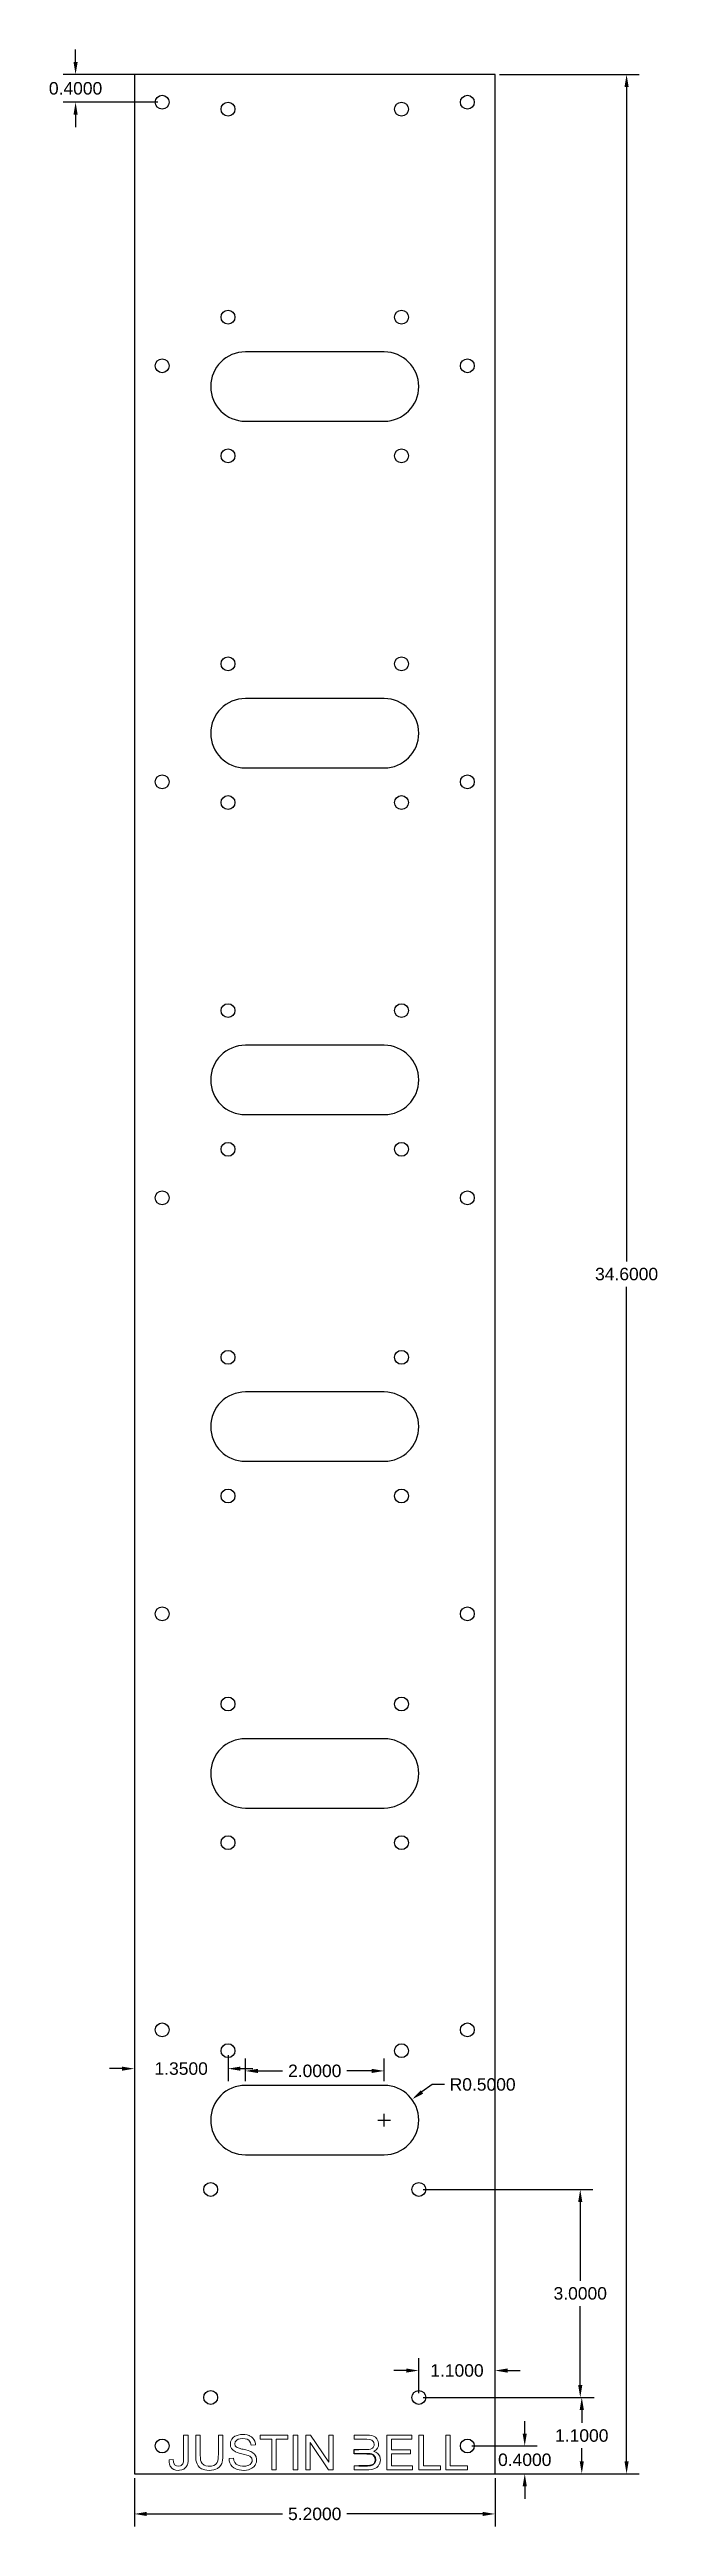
# Model space of a CAD drawing. Header units: inches. Extents: x 28.3 to 37.1, y 12.7 to 48.4.
import ezdxf

# ---------------------------------------------------------------- set-up
doc = ezdxf.new("R2010")
doc.units = ezdxf.units.IN
doc.header["$MEASUREMENT"] = 0
doc.styles.get("Standard").update_dxf_attribs({"font": 'arial.ttf'})
doc.dimstyles.get("Standard").update_dxf_attribs({"dimtxt": 0.18, "dimasz": 0.18, "dimexe": 0.18, "dimexo": 0.0625, "dimgap": 0.09, "dimtad": 0, "dimtih": 1, "dimtoh": 1, "dimdec": 4, "dimzin": 0, "dimdsep": 46, "dimtxsty": 'Standard', "dimcen": 0.09, "dimadec": 0, "dimazin": 0, "dimtfac": 1, "dimtdec": 4, "dimtofl": 0, "dimtmove": 0, "dimatfit": 3, "dimfxl": 1, "dimtolj": 1, "dimtzin": 0, "dimarcsym": 0})

# ---------------------------------------------------------------- blocks, each defined once
blk = doc.blocks.new('*D2')
at = {"color": 0, "lineweight": -2, "transparency": 16777216}
for p, q in [((34.788, 48.088), (36.8, 48.088)), ((36.62, 47.908), (36.62, 30.97)), ((36.62, 13.668), (36.62, 30.606)), ((34.788, 13.488), (36.8, 13.488))]:
    blk.add_line(p, q, dxfattribs=at)
at = {"color": 0, "transparency": 16777216}
for points in [[(36.59, 47.908), (36.65, 47.908), (36.62, 48.088)], [(36.59, 13.668), (36.65, 13.668), (36.62, 13.488)]]:
    blk.add_solid(points, dxfattribs=at)
at = {"layer": 'Defpoints', "color": 0, "transparency": 16777216}
for p in [(34.725, 48.088), (34.725, 13.488), (36.62, 13.488)]:
    blk.add_point(p, dxfattribs=at)
at = {"color": 0, "transparency": 16777216, "insert": (36.62, 30.788), "char_height": 0.18, "attachment_point": 5}
blk.add_mtext('\\A1;34.6000', dxfattribs=at)
blk = doc.blocks.new('*D3')
at = {"color": 0, "lineweight": -2, "transparency": 16777216}
for p, q in [((29.525, 13.426), (29.525, 12.728)), ((34.725, 13.426), (34.725, 12.728)), ((29.705, 12.908), (31.662, 12.908)), ((34.545, 12.908), (32.589, 12.908))]:
    blk.add_line(p, q, dxfattribs=at)
at = {"color": 0, "transparency": 16777216}
for points in [[(29.705, 12.938), (29.705, 12.878), (29.525, 12.908)], [(34.545, 12.938), (34.545, 12.878), (34.725, 12.908)]]:
    blk.add_solid(points, dxfattribs=at)
at = {"layer": 'Defpoints', "color": 0, "transparency": 16777216}
for p in [(29.525, 13.488), (34.725, 13.488), (29.525, 12.908)]:
    blk.add_point(p, dxfattribs=at)
at = {"color": 0, "transparency": 16777216, "insert": (32.125, 12.908), "char_height": 0.18, "attachment_point": 5}
blk.add_mtext('\\A1;5.2000', dxfattribs=at)
blk = doc.blocks.new('*D4')
at = {"color": 0, "lineweight": -2, "transparency": 16777216}
for p, q in [((35.152, 14.068), (35.152, 14.248)), ((34.388, 13.888), (35.332, 13.888)), ((34.388, 13.488), (35.332, 13.488)), ((35.152, 13.308), (35.152, 13.128))]:
    blk.add_line(p, q, dxfattribs=at)
at = {"color": 0, "transparency": 16777216}
for points in [[(35.122, 14.068), (35.182, 14.068), (35.152, 13.888)], [(35.122, 13.308), (35.182, 13.308), (35.152, 13.488)]]:
    blk.add_solid(points, dxfattribs=at)
at = {"layer": 'Defpoints', "color": 0, "transparency": 16777216}
for p in [(34.325, 13.888), (34.325, 13.488), (35.152, 13.488)]:
    blk.add_point(p, dxfattribs=at)
at = {"color": 0, "transparency": 16777216, "insert": (35.152, 13.688), "char_height": 0.18, "attachment_point": 5}
blk.add_mtext('\\A1;0.4000', dxfattribs=at)
blk = doc.blocks.new('*D5')
at = {"color": 0, "lineweight": -2, "transparency": 16777216}
for p, q in [((33.688, 14.588), (36.154, 14.588)), ((35.974, 14.408), (35.974, 14.22)), ((35.974, 13.668), (35.974, 13.857)), ((33.687, 13.488), (36.154, 13.488))]:
    blk.add_line(p, q, dxfattribs=at)
at = {"color": 0, "transparency": 16777216}
for points in [[(35.944, 14.408), (36.004, 14.408), (35.974, 14.588)], [(35.944, 13.668), (36.004, 13.668), (35.974, 13.488)]]:
    blk.add_solid(points, dxfattribs=at)
at = {"layer": 'Defpoints', "color": 0, "transparency": 16777216}
for p in [(33.625, 14.588), (33.625, 13.488), (35.974, 13.488)]:
    blk.add_point(p, dxfattribs=at)
at = {"color": 0, "transparency": 16777216, "insert": (35.974, 14.038), "char_height": 0.18, "attachment_point": 5}
blk.add_mtext('\\A1;1.1000', dxfattribs=at)
blk = doc.blocks.new('*D6')
at = {"color": 0, "lineweight": -2, "transparency": 16777216}
for p, q in [((31.125, 19.151), (31.125, 19.477)), ((31.305, 19.297), (31.66, 19.297)), ((32.945, 19.297), (32.59, 19.297)), ((33.125, 19.151), (33.125, 19.477))]:
    blk.add_line(p, q, dxfattribs=at)
at = {"color": 0, "transparency": 16777216}
for points in [[(31.305, 19.327), (31.305, 19.267), (31.125, 19.297)], [(32.945, 19.327), (32.945, 19.267), (33.125, 19.297)]]:
    blk.add_solid(points, dxfattribs=at)
at = {"layer": 'Defpoints', "color": 0, "transparency": 16777216}
for p in [(31.125, 19.297), (31.125, 19.088), (33.125, 19.088)]:
    blk.add_point(p, dxfattribs=at)
at = {"color": 0, "transparency": 16777216, "insert": (32.125, 19.297), "char_height": 0.18, "attachment_point": 5}
blk.add_mtext('\\A1;2.0000', dxfattribs=at)
blk = doc.blocks.new('*D7')
at = {"color": 0, "lineweight": -2, "transparency": 16777216}
for p, q in [((33.816, 19.101), (33.671, 18.994)), ((33.996, 19.101), (33.816, 19.101)), ((33.035, 18.588), (33.215, 18.588)), ((33.125, 18.498), (33.125, 18.678))]:
    blk.add_line(p, q, dxfattribs=at)
at = {"color": 0, "transparency": 16777216}
blk.add_solid([(33.653, 19.018), (33.689, 18.97), (33.527, 18.886)], dxfattribs=at)
at = {"layer": 'Defpoints', "color": 0, "transparency": 16777216}
for p in [(33.125, 18.588), (33.527, 18.886)]:
    blk.add_point(p, dxfattribs=at)
at = {"color": 0, "transparency": 16777216, "insert": (34.545, 19.101), "char_height": 0.18, "attachment_point": 5}
blk.add_mtext('\\A1;R0.5000', dxfattribs=at)
blk = doc.blocks.new('*D8')
at = {"color": 0, "lineweight": -2, "transparency": 16777216}
for p, q in [((28.678, 48.268), (28.678, 48.448)), ((29.863, 48.088), (28.498, 48.088)), ((29.863, 47.688), (28.498, 47.688)), ((28.678, 47.508), (28.678, 47.328))]:
    blk.add_line(p, q, dxfattribs=at)
at = {"color": 0, "transparency": 16777216}
for points in [[(28.648, 48.268), (28.708, 48.268), (28.678, 48.088)], [(28.648, 47.508), (28.708, 47.508), (28.678, 47.688)]]:
    blk.add_solid(points, dxfattribs=at)
at = {"layer": 'Defpoints', "color": 0, "transparency": 16777216}
for p in [(28.678, 48.088), (29.925, 48.088), (29.925, 47.688)]:
    blk.add_point(p, dxfattribs=at)
at = {"color": 0, "transparency": 16777216, "insert": (28.678, 47.888), "char_height": 0.18, "attachment_point": 5}
blk.add_mtext('\\A1;0.4000', dxfattribs=at)
blk = doc.blocks.new('*D9')
at = {"color": 0, "lineweight": -2, "transparency": 16777216}
for p, q in [((33.625, 14.651), (33.625, 15.156)), ((34.725, 14.651), (34.725, 15.156)), ((33.445, 14.976), (33.265, 14.976)), ((34.905, 14.976), (35.085, 14.976))]:
    blk.add_line(p, q, dxfattribs=at)
at = {"color": 0, "transparency": 16777216}
for points in [[(33.445, 15.006), (33.445, 14.946), (33.625, 14.976)], [(34.905, 15.006), (34.905, 14.946), (34.725, 14.976)]]:
    blk.add_solid(points, dxfattribs=at)
at = {"layer": 'Defpoints', "color": 0, "transparency": 16777216}
for p in [(34.725, 14.976), (33.625, 14.588), (34.725, 14.588)]:
    blk.add_point(p, dxfattribs=at)
at = {"color": 0, "transparency": 16777216, "insert": (34.175, 14.976), "char_height": 0.18, "attachment_point": 5}
blk.add_mtext('\\A1;1.1000', dxfattribs=at)
blk = doc.blocks.new('*D10')
at = {"color": 0, "lineweight": -2, "transparency": 16777216}
for p, q in [((33.688, 17.588), (36.132, 17.588)), ((35.952, 17.408), (35.952, 16.27)), ((35.952, 14.768), (35.952, 15.906)), ((33.688, 14.588), (36.132, 14.588))]:
    blk.add_line(p, q, dxfattribs=at)
at = {"color": 0, "transparency": 16777216}
for points in [[(35.922, 17.408), (35.982, 17.408), (35.952, 17.588)], [(35.922, 14.768), (35.982, 14.768), (35.952, 14.588)]]:
    blk.add_solid(points, dxfattribs=at)
at = {"layer": 'Defpoints', "color": 0, "transparency": 16777216}
for p in [(33.625, 17.588), (35.952, 17.588), (33.625, 14.588)]:
    blk.add_point(p, dxfattribs=at)
at = {"color": 0, "transparency": 16777216, "insert": (35.952, 16.088), "char_height": 0.18, "attachment_point": 5}
blk.add_mtext('\\A1;3.0000', dxfattribs=at)
blk = doc.blocks.new('*D11')
at = {"color": 0, "lineweight": -2, "transparency": 16777216}
for p, q in [((29.345, 19.33), (29.165, 19.33)), ((29.525, 19.526), (29.525, 19.15)), ((30.875, 19.526), (30.875, 19.15)), ((31.055, 19.33), (31.235, 19.33))]:
    blk.add_line(p, q, dxfattribs=at)
at = {"color": 0, "transparency": 16777216}
for points in [[(29.345, 19.36), (29.345, 19.3), (29.525, 19.33)], [(31.055, 19.36), (31.055, 19.3), (30.875, 19.33)]]:
    blk.add_solid(points, dxfattribs=at)
at = {"layer": 'Defpoints', "color": 0, "transparency": 16777216}
for p in [(29.525, 19.588), (29.525, 19.33), (30.875, 19.588)]:
    blk.add_point(p, dxfattribs=at)
at = {"color": 0, "transparency": 16777216, "insert": (30.2, 19.33), "char_height": 0.18, "attachment_point": 5}
blk.add_mtext('\\A1;1.3500', dxfattribs=at)

msp = doc.modelspace()

# ---------------------------------------------------------------- linework, layer by layer
msp.add_lwpolyline([(29.5252, 48.08845), (29.5252, 34.58845), (29.5252, 13.48845), (30.3252, 13.48845), (33.9252, 13.48845), (34.7252, 13.48845), (34.7252, 34.58845), (34.7252, 48.08845), (33.1252, 48.08845), (31.1252, 48.08845)], close=True)
for points in [[(33.1252, 44.08845), (31.1252, 44.08845, 1), (31.1252, 43.08845), (33.1252, 43.08845, 1)], [(33.1252, 39.08845), (31.1252, 39.08845, 1), (31.1252, 38.08845), (33.1252, 38.08845, 1)], [(33.1252, 34.08845), (31.1252, 34.08845, 1), (31.1252, 33.08845), (33.1252, 33.08845, 1)], [(33.1252, 29.08845), (31.1252, 29.08845, 1), (31.1252, 28.08845), (33.1252, 28.08845, 1)], [(33.1252, 24.08845), (31.1252, 24.08845, 1), (31.1252, 23.08845), (33.1252, 23.08845, 1)], [(33.1252, 19.08845), (31.1252, 19.08845, 1), (31.1252, 18.08845), (33.1252, 18.08845, 1)]]:
    msp.add_lwpolyline(points, format="xyb", close=True)
at = {"lineweight": 0}
for points in [[(30.08467, 13.69511), (30.02518, 13.68705), (30.02633, 13.65558), (30.03247, 13.62372), (30.04322, 13.59647), (30.07085, 13.56346), (30.09541, 13.5485), (30.12497, 13.53967), (30.15951, 13.5366), (30.17793, 13.53737), (30.20902, 13.54312), (30.23704, 13.55464), (30.2451, 13.55963), (30.26851, 13.58035), (30.28502, 13.60722), (30.28617, 13.60991), (30.29385, 13.63562), (30.29845, 13.66709), (30.29999, 13.70432), (30.29999, 14.04515), (30.23397, 14.04515), (30.23397, 13.70049), (30.23205, 13.66402), (30.22706, 13.63831), (30.22322, 13.62986), (30.20211, 13.60722), (30.1906, 13.60146), (30.15913, 13.59571), (30.13073, 13.60031), (30.10616, 13.61681), (30.0981, 13.6291), (30.08889, 13.65712)], [(30.47501, 14.04515), (30.40899, 14.04515), (30.40899, 13.75614), (30.40899, 13.75614), (30.41014, 13.71853), (30.4136, 13.68513), (30.41974, 13.65596), (30.42818, 13.63102), (30.42933, 13.62871), (30.44468, 13.60146), (30.46541, 13.57882), (30.49189, 13.56078), (30.5107, 13.55233), (30.5391, 13.54351), (30.57096, 13.53852), (30.60665, 13.5366), (30.63736, 13.53813), (30.66998, 13.54312), (30.69877, 13.55195), (30.72372, 13.56462), (30.72525, 13.56577), (30.75097, 13.58573), (30.77093, 13.60952), (30.78513, 13.63639), (30.79165, 13.65712), (30.79741, 13.6859), (30.80086, 13.71891), (30.80201, 13.75614), (30.80201, 14.04515), (30.736, 14.04515), (30.736, 13.75652), (30.73561, 13.74501), (30.73293, 13.70586), (30.72717, 13.67362), (30.71758, 13.64829), (30.70491, 13.62948), (30.6934, 13.61912), (30.66883, 13.60645), (30.63813, 13.59878), (30.6009, 13.59647), (30.58823, 13.59686), (30.55599, 13.60185), (30.52912, 13.61298), (30.5272, 13.61413), (30.50302, 13.63409), (30.48729, 13.66095), (30.4869, 13.66172), (30.48038, 13.6859), (30.47654, 13.71776), (30.47501, 13.75652)], [(30.93673, 13.59148), (30.96091, 13.57191), (30.98893, 13.55656), (31.0062, 13.55003), (31.03499, 13.54274), (31.06723, 13.53813), (31.10254, 13.5366), (31.10715, 13.5366), (31.13977, 13.53928), (31.17047, 13.54581), (31.19926, 13.55656), (31.22075, 13.56807), (31.24532, 13.58765), (31.26451, 13.61144), (31.27295, 13.62603), (31.2837, 13.65558), (31.28754, 13.68629), (31.28677, 13.69933), (31.28024, 13.73004), (31.26643, 13.75767), (31.2553, 13.77188), (31.23188, 13.79145), (31.20233, 13.80834), (31.19082, 13.81333), (31.16548, 13.82139), (31.13248, 13.8306), (31.09179, 13.84058), (31.07491, 13.84442), (31.03614, 13.85516), (31.00851, 13.86553), (30.992, 13.87589), (30.9801, 13.89047), (30.97243, 13.92041), (30.97243, 13.92079), (30.97934, 13.9492), (31.00006, 13.97338), (31.0204, 13.98489), (31.04996, 13.99295), (31.08719, 13.99525), (31.12135, 13.99295), (31.15128, 13.98489), (31.1747, 13.97107), (31.18698, 13.95841), (31.20156, 13.93231), (31.20886, 13.89969), (31.27218, 13.90429), (31.27027, 13.92502), (31.26221, 13.95534), (31.248, 13.98297), (31.23457, 13.99986), (31.21154, 14.0202), (31.18276, 14.03594), (31.17853, 14.03786), (31.14975, 14.04669), (31.11828, 14.05206), (31.0845, 14.05359), (31.05303, 14.05206), (31.02194, 14.0463), (30.99277, 14.03671), (30.97511, 14.02826), (30.94978, 14.00984), (30.93021, 13.98681), (30.92368, 13.97606), (30.91255, 13.94689), (30.90871, 13.91581), (30.90871, 13.9135), (30.91332, 13.88203), (30.92637, 13.85363), (30.93059, 13.84749), (30.9517, 13.82561), (30.97972, 13.80719), (30.98279, 13.80527), (31.00582, 13.79606), (31.03691, 13.78608), (31.07606, 13.7761), (31.11367, 13.7665), (31.14514, 13.75806), (31.1651, 13.75153), (31.18813, 13.7404), (31.21001, 13.72198), (31.21692, 13.71123), (31.22344, 13.68091), (31.22229, 13.66671), (31.20962, 13.63831), (31.19504, 13.62334), (31.16625, 13.60722), (31.16241, 13.60568), (31.13286, 13.59839), (31.09947, 13.59609), (31.08335, 13.59647), (31.05188, 13.60146), (31.02271, 13.61106), (31.02156, 13.61144), (30.99277, 13.62833), (30.97281, 13.64982), (30.97166, 13.65136), (30.95899, 13.67823), (30.95208, 13.71123), (30.88952, 13.70586), (30.88952, 13.70548), (30.89336, 13.67324), (30.90257, 13.64368), (30.91716, 13.61605), (30.91754, 13.61566)], [(31.73621, 14.04515), (31.34012, 14.04515), (31.34012, 13.98604), (31.50478, 13.98604), (31.50478, 13.54504), (31.57079, 13.54504), (31.57079, 13.98604), (31.73621, 13.98604)], [(31.81528, 13.54504), (31.81528, 14.04515), (31.8813, 14.04515), (31.8813, 13.54504), (31.81528, 13.54504)], [(33.5244, 14.04515), (33.16323, 14.04515), (33.16323, 13.54504), (33.53591, 13.54504), (33.53591, 13.60415), (33.22925, 13.60415), (33.22925, 13.77418), (33.50559, 13.77418), (33.50559, 13.8329), (33.22925, 13.8329), (33.22925, 13.98604), (33.5244, 13.98604)], [(33.69059, 14.04515), (33.62457, 14.04515), (33.62457, 13.54504), (33.93661, 13.54504), (33.93661, 13.60415), (33.69059, 13.60415)], [(34.07901, 14.04515), (34.01299, 14.04515), (34.01299, 13.54504), (34.32503, 13.54504), (34.32503, 13.60415), (34.07901, 13.60415)]]:
    msp.add_lwpolyline(points, close=True, dxfattribs=at)
for points in [[(31.08719, 13.99525), (31.12135, 13.99295), (31.15128, 13.98489), (31.1747, 13.97107), (31.18698, 13.95841), (31.20156, 13.93231), (31.20886, 13.89969), (31.27218, 13.90429), (31.27027, 13.92502), (31.26221, 13.95534), (31.248, 13.98297), (31.23457, 13.99986)], [(32.06514, 14.04515), (32.32767, 13.65251), (32.06514, 14.04515), (31.99721, 14.04515), (31.99721, 13.54504), (32.06092, 13.54504), (32.06092, 13.93807), (32.32306, 13.54504), (32.06092, 13.93807)], [(32.32306, 13.54504), (32.391, 13.54504), (32.391, 14.04515), (32.32767, 14.04515), (32.32767, 13.65251)], [(33.0216, 13.99142), (33.02698, 13.98336), (33.04079, 13.95419), (33.04617, 13.92387), (33.04655, 13.91734), (33.04233, 13.88625), (33.02928, 13.85747), (33.02928, 13.8567), (33.01009, 13.83367), (33.02928, 13.8567), (33.02928, 13.85747), (33.04233, 13.88625), (33.04655, 13.91734), (33.04617, 13.92387), (33.04079, 13.95419), (33.02698, 13.98336), (33.0216, 13.99142), (33.00011, 14.01368), (32.97286, 14.03018), (32.94791, 14.03824), (32.91682, 14.04323), (32.88074, 14.04515), (32.69344, 14.04515), (32.69344, 13.98604), (32.75946, 13.98604), (32.85925, 13.98604), (32.87652, 13.98604), (32.91145, 13.98374), (32.93525, 13.97913), (32.94714, 13.97414), (32.96941, 13.95342), (32.97593, 13.94075), (32.9813, 13.90928), (32.98015, 13.89354), (32.96864, 13.86591), (32.95904, 13.85555), (32.93064, 13.84096), (32.90531, 13.83636), (32.86769, 13.8352), (32.75946, 13.8352), (32.86769, 13.8352), (32.90531, 13.83636), (32.93064, 13.84096), (32.95904, 13.85555), (32.96864, 13.86591), (32.98015, 13.89354), (32.9813, 13.90928), (32.97593, 13.94075), (32.96941, 13.95342), (32.94714, 13.97414), (32.93525, 13.97913), (32.91145, 13.98374), (32.87652, 13.98604), (32.85925, 13.98604)], [(32.75946, 13.60415), (32.69344, 13.60415), (32.69344, 13.54504), (32.88382, 13.54504), (32.90377, 13.54543), (32.9364, 13.5485), (32.9648, 13.55387), (32.9932, 13.56308), (33.0193, 13.57843), (33.03849, 13.59686), (33.05615, 13.62488), (33.05768, 13.62833), (33.06728, 13.65827), (33.07073, 13.69012), (33.06958, 13.70893), (33.06152, 13.73925), (33.04655, 13.76573), (33.03235, 13.78109), (33.0074, 13.79874), (32.9767, 13.81102), (32.98399, 13.81486), (33.01009, 13.83367)]]:
    msp.add_lwpolyline(points, dxfattribs=at)
msp.add_lwpolyline([(32.87499, 13.7761), (32.88804, 13.77571), (32.9222, 13.77341), (32.9483, 13.76804), (32.96557, 13.75998), (32.98783, 13.73887), (32.99704, 13.7216), (33.00203, 13.69012), (33.00126, 13.67746), (32.99243, 13.64829), (32.9886, 13.64215), (32.9671, 13.62027), (32.95981, 13.61643), (32.92872, 13.60645), (32.91989, 13.6053), (32.88382, 13.60415), (32.75946, 13.60415), (32.88382, 13.60415), (32.91989, 13.6053), (32.92872, 13.60645), (32.95981, 13.61643), (32.9671, 13.62027), (32.9886, 13.64215), (32.99243, 13.64829), (33.00126, 13.67746), (33.00203, 13.69012), (32.99704, 13.7216), (32.98783, 13.73887), (32.96557, 13.75998), (32.9483, 13.76804), (32.9222, 13.77341), (32.88804, 13.77571), (32.87499, 13.7761), (32.75946, 13.7761), (32.69344, 13.7761), (32.69344, 13.8352), (32.75946, 13.8352)])
for centre in [(29.9252, 47.68845), (30.8752, 47.58845), (33.3752, 47.58845), (34.3252, 47.68845), (30.8752, 44.58845), (33.3752, 44.58845), (29.9252, 43.88845), (34.3252, 43.88845), (30.8752, 42.58845), (33.3752, 42.58845), (30.8752, 39.58845), (33.3752, 39.58845), (29.9252, 37.88845), (34.3252, 37.88845), (30.8752, 37.58845), (33.3752, 37.58845), (30.8752, 34.58845), (33.3752, 34.58845), (30.8752, 32.58845), (33.3752, 32.58845), (29.9252, 31.88845), (34.3252, 31.88845), (30.8752, 29.58845), (33.3752, 29.58845), (30.8752, 27.58845), (33.3752, 27.58845), (29.9252, 25.88845), (34.3252, 25.88845), (30.8752, 24.58845), (33.3752, 24.58845), (30.8752, 22.58845), (33.3752, 22.58845), (29.9252, 19.88845), (30.8752, 19.58845), (33.3752, 19.58845), (34.3252, 19.88845), (30.6252, 17.58845), (33.6252, 17.58845), (30.6252, 14.58845), (33.6252, 14.58845), (29.9252, 13.88845), (34.3252, 13.88845)]:
    msp.add_circle(centre, 0.1)

# ---------------------------------------------------------------- dimensions: what is measured, and where the dimension line sits
for base, p1, p2, picture, middle in [((28.678, 48.08845), (29.9252, 47.68845), (29.9252, 48.08845), '*D8', (28.678, 47.88845)), ((36.61993, 13.48845), (34.7252, 48.08845), (34.7252, 13.48845), '*D2', (36.61993, 30.78845)), ((35.95167, 17.58845), (33.6252, 14.58845), (33.6252, 17.58845), '*D10', (35.95167, 16.08845)), ((35.97406, 13.48845), (33.6252, 14.58845), (33.62457, 13.48845), '*D5', (35.97406, 14.03845)), ((35.15194, 13.48845), (34.3252, 13.88845), (34.3252, 13.48845), '*D4', (35.15194, 13.68845))]:
    dim = msp.add_linear_dim(base=base, p1=p1, p2=p2, angle=90, dimstyle='Standard')
    dim.commit()
    dim.dimension.update_dxf_attribs({"geometry": picture, "text_midpoint": middle})
for base, p1, p2, picture, middle in [((29.5252, 19.33018), (30.8752, 19.58845), (29.5252, 19.58845), '*D11', (30.2002, 19.33018)), ((31.1252, 19.2973), (33.1252, 19.08845), (31.1252, 19.08845), '*D6', (32.1252, 19.2973)), ((34.7252, 14.97632), (33.6252, 14.58845), (34.7252, 14.58845), '*D9', (34.1752, 14.97632)), ((29.5252, 12.90759), (34.7252, 13.48845), (29.5252, 13.48845), '*D3', (32.1252, 12.90759))]:
    dim = msp.add_linear_dim(base=base, p1=p1, p2=p2, dimstyle='Standard')
    dim.commit()
    dim.dimension.update_dxf_attribs({"geometry": picture, "text_midpoint": middle})
dim = msp.add_radius_dim(center=(33.1252, 18.58845), mpoint=(33.52671, 18.88643), dimstyle='Standard')
dim.commit()
dim.dimension.update_dxf_attribs({"geometry": '*D7', "text_midpoint": (34.54525, 19.10098)})

doc.saveas('drawing.dxf')
